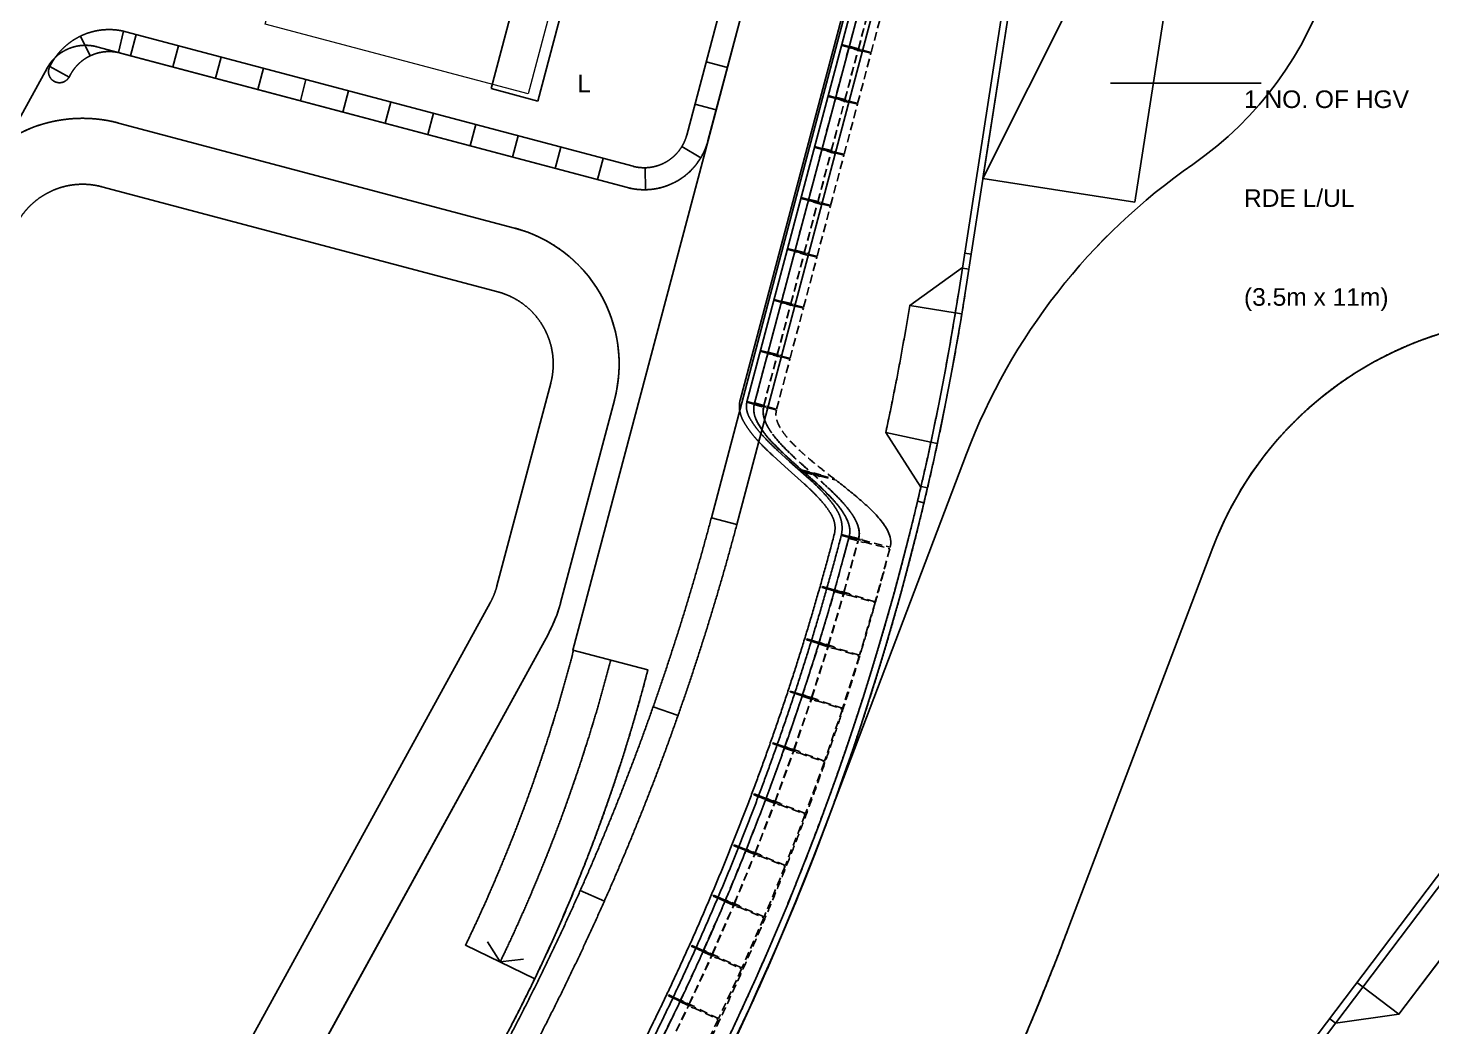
# Model space of a CAD drawing. Header units: millimetres. Extents: x 833576263 to 1668046980, y 817519639 to 1636103653.
# Drawn here: x 834215418 to 834247377, y 817809645 to 817832377 of the extents above; entities that cross this region are included whole.
import ezdxf

# ---------------------------------------------------------------- set-up
doc = ezdxf.new("R2010")
doc.units = ezdxf.units.MM
doc.header["$LTSCALE"] = 100
doc.header["$MEASUREMENT"] = 0
for name, pattern in [('C160$0$DASHED', [19.05, 12.7, -6.35]), ('C160$0$Hidden', [9.525, 6.35, -3.175]), ('R_site$0$HIDDEN', [9.525, 6.35, -3.175])]:
    doc.linetypes.add(name, pattern=pattern)
doc.layers.get('Defpoints').update_dxf_attribs({"color": 170})
for name, color, linetype in [('C160$0$+C160', 6, 'C160$0$Hidden'), ('C160$0$EVA', 1, 'C160$0$DASHED'), ('R_site$0$000-structure-b', 3, 'Continuous'), ('R_Text for GBP from DLN$0$base plan(mm)$0$DLN040__', 7, 'Continuous'), ('T-TITL', 7, 'Continuous'), ('X-REF', 7, 'Continuous')]:
    doc.layers.add(name, color=color, linetype=linetype)
for name, color, linetype, lineweight in [('R_P_LG$0$RDA5803', 1, 'Continuous', 20), ('R_site$0$000-Architecture boundary', 2, 'Continuous', 0), ('R_site$0$001-Ventilation-b', 251, 'Continuous', 15), ('R_WKCD_PARK$0$000-PAV-Concrete-b', 1, 'Continuous', 25), ('R_WKCD_PARK$0$PAV-ramp_stairs-b', 10, 'Continuous', 13), ('R_WKCD_PARK$0$PAV-secondary path-b', 6, 'Continuous', 18)]:
    doc.layers.add(name, color=color, linetype=linetype, lineweight=lineweight)
doc.styles.add('R_Text for GBP from DLN$0$base plan(mm)$0$Standard', font='arial.ttf')
doc.styles.add('R_Text for GBP from DLN$0$base plan(mm)$0$SWIS721 LT', font='swiss.ttf')
doc.dimstyles.new('R_Text for GBP from DLN$0$base plan(mm)$0$Standard', dxfattribs={"dimtxt": 0.35, "dimasz": 0.2, "dimexe": 0.2, "dimexo": 0.2, "dimgap": 0.09, "dimtad": 0, "dimtoh": 1, "dimdec": 4, "dimzin": 0, "dimdsep": 46, "dimtxsty": 'R_Text for GBP from DLN$0$base plan(mm)$0$Standard', "dimcen": 0.09, "dimadec": 0, "dimazin": 0, "dimtfac": 1, "dimtdec": 4, "dimtofl": 0, "dimtmove": 0, "dimatfit": 3, "dimfxl": 1, "dimtolj": 1, "dimtzin": 0, "dimarcsym": 0})

# ---------------------------------------------------------------- blocks, each defined once
blk = doc.blocks.new('R_site$0$architecture 2')
at = {"layer": 'R_site$0$000-Architecture boundary', "linetype": 'R_site$0$HIDDEN', "ltscale": 0.15}
blk.add_lwpolyline([(834203.712, 817801.393), (834215.695, 817803.242, 0.232964), (834218.012, 817804.864), (834225.939, 817819.3, 0.060801), (834226.092, 817819.682), (834227.316, 817824.297, 0.414214), (834226.109, 817826.376), (834217.095, 817828.766, 0.344731), (834215.169, 817827.942), (834201.962, 817803.891, 0.622107)], format="xyb", close=True, dxfattribs=at)
at = {"layer": 'R_site$0$000-structure-b'}
blk.add_lwpolyline([(834203.941, 817799.91), (834215.924, 817801.76, 0.232964), (834219.327, 817804.142), (834227.254, 817818.578, 0.060801), (834227.542, 817819.297), (834228.766, 817823.912, 0.414214), (834226.493, 817827.826), (834217.48, 817830.216, 0.344731), (834213.854, 817828.664), (834200.648, 817804.613, 0.622107), (834203.941, 817799.91)], format="xyb", close=True, dxfattribs=at)
at = {"layer": 'R_site$0$001-Ventilation-b'}
blk.add_lwpolyline([(834228.352, 817836.706), (834226.806, 817830.877), (834220.813, 817832.467), (834222.359, 817838.295)], close=True, dxfattribs=at)
blk = doc.blocks.new('R_site')
at = {"xscale": 1000, "yscale": 1000, "zscale": 1000}
blk.add_blockref('R_site$0$architecture 2', (0, 0), dxfattribs=at)
blk = doc.blocks.new('R_WKCD_PARK')
at = {"layer": 'Defpoints'}
for points in [[(833955668, 817994334), (833955618, 817879824), (833955722, 817865438), (833956590, 817853630, 0.118446), (833959114, 817845730, 0.022563), (833976131, 817820318, 0.150268), (833991721, 817808776, 0.0852), (834018736, 817804167, 0.061119), (834043876, 817807277, -0.46092), (834055521, 817798987, 0.31719), (834075122, 817775842, 0.09515), (834184419, 817768828, 0.2774), (834239090, 817811861), (834242392, 817820559, -0.510377), (834255055, 817823984)], [(834248727, 817852408, -0.000008), (834248760, 817853209), (834242765, 817853459, 0.000008), (834242732, 817852657, 0.098884), (834244917, 817838726, -0.341761), (834241931, 817829272, 0.151594), (834236782, 817822688), (834233480, 817813990, -0.2774), (834183667, 817774781, -0.09515), (834076628, 817781650, -0.220431)]]:
    blk.add_lwpolyline(points, format="xyb", dxfattribs=at)
at = {"layer": 'R_WKCD_PARK$0$000-PAV-Concrete-b'}
for p, q in [((834236603, 817826376), (834240482, 817851274)), ((834236752, 817826353), (834240630, 817851251)), ((834242942, 817807053), (834250253, 817816717)), ((834250290, 817816484), (834243120, 817807007)), ((834246626, 817809933), (834245804, 817810555))]:
    blk.add_line(p, q, dxfattribs=at)
at = {"layer": 'R_WKCD_PARK$0$000-PAV-Concrete-b', "flags": 128}
for points in [[(834236690, 817826932), (834235490, 817826065), (834236526, 817825895)], [(834235741, 817821928), (834234944, 817823174), (834235970, 817822954)], [(834245183, 817809733), (834246626, 817809933), (834248436, 817812326), (834248236, 817813769)]]:
    blk.add_lwpolyline(points, dxfattribs=at)
at = {"layer": 'R_WKCD_PARK$0$000-PAV-Concrete-b'}
for radius, start, end in [(61378, 277.19872, 351.14513), (61528, 277.19872, 351.14513), (60328, 347.89632, 350.69023)]:
    blk.add_arc((834175957, 817835824), radius, start, end, dxfattribs=at)
at = {"layer": 'R_WKCD_PARK$0$PAV-ramp_stairs-b'}
for p, q in [((834216983, 817831952), (834229063, 817828748)), ((834225375, 817811502), (834226952, 817810743))]:
    blk.add_line(p, q, dxfattribs=at)
at = {"layer": 'R_WKCD_PARK$0$PAV-ramp_stairs-b', "flags": 128}
for points in [[(834201775, 817803551), (834202589, 817805032), (834201625, 817805561), (834215850, 817831467)], [(834229528, 817817772), (834227823, 817818222), (834230898, 817829815), (834230898, 817829815)], [(834226696, 817811189), (834226164, 817811123), (834225879, 817811578)]]:
    blk.add_lwpolyline(points, dxfattribs=at)
at = {"layer": 'R_WKCD_PARK$0$PAV-ramp_stairs-b'}
for centre, radius, start, end in [((834216726, 817830985), 1000, 75.1451, 151.2277), ((834229447, 817830197), 1500, 255.1451, 345.2082), ((834192369, 817827402), 36637, 334.2792, 345.4829), ((834192369, 817827402), 37512, 334.2792, 345.4829), ((834192369, 817827402), 38387, 331.1775, 345.4703)]:
    blk.add_arc(centre, radius, start, end, dxfattribs=at)
at = {"layer": 'R_WKCD_PARK$0$PAV-secondary path-b'}
blk.add_line((834232815, 817822511), (834233022, 817822326), dxfattribs=at)
at = {"layer": 'R_WKCD_PARK$0$PAV-secondary path-b', "flags": 128}
blk.add_lwpolyline([(834229528, 817817772), (834227823, 817818222), (834230898, 817829815), (834233709, 817840462), (834236260, 817840065), (834231948, 817823807)], dxfattribs=at)
at = {"layer": 'R_WKCD_PARK$0$PAV-secondary path-b'}
for centre, radius, start, end in [((834232464, 817823704), 526, 168.745, 198.3069), ((834233637, 817824223), 1807, 202.236, 226.8396), ((834238321, 817828706), 8288, 224.418, 228.3698), ((834219837, 817807301), 19989, 47.1576, 48.7339), ((834230082, 817818319), 4944, 41.0151, 47.388), ((834232786, 817820619), 1396, 19.2521, 42.5935), ((834175631, 817836084), 60441, 313.49129, 345.36663), ((834233622, 817820932), 503, 346.5197, 17.058), ((834192369, 817827402), 38387, 331.1697, 345.4703)]:
    blk.add_arc(centre, radius, start, end, dxfattribs=at)
blk = doc.blocks.new('R_P_LG')
at = {"layer": 'R_P_LG$0$RDA5803'}
for points in [[(833955668.2659, 817994334.2822), (833955618.0015, 817879824.4572), (833955722.2455, 817865438.2868), (833956590.2239, 817853629.8433, 0.1184459385), (833959113.5841, 817845729.7381, 0.0225632156), (833976130.963, 817820318.1126, 0.1502681887), (833991720.9272, 817808776.1799, 0.0852004191), (834018736.4937, 817804166.6685, 0.0611192787), (834043875.864, 817807276.5457, -0.4609204381), (834055520.7349, 817798987.2375, 0.3171904999), (834075121.6293, 817775842.1837, 0.095150065), (834184418.5957, 817768828.0059, 0.2773997467), (834239089.967, 817811860.5235), (834242391.5219, 817820558.6619, -0.5103769205), (834255055.265, 817823984.446)], [(834248726.6665, 817852408.1417, -0.0000084588), (834248759.9969, 817853209.386), (834242765.1856, 817853458.8615, 0.0000084592), (834242731.8468, 817852657.4144, 0.098884422), (834244916.7826, 817838726.2431, -0.3417611349), (834241930.5485, 817829271.6509, 0.151594291), (834236782.0204, 817822687.8619), (834233480.4655, 817813989.7236, -0.2773997467), (834183666.729, 817774780.7109, -0.095150065), (834076628.2291, 817781649.9506, -0.220430541)]]:
    blk.add_lwpolyline(points, format="xyb", dxfattribs=at)
blk = doc.blocks.new('C160$0$A$C4AD84712')
at = {"layer": 'C160$0$+C160', "ltscale": 0.0003}
for p, q in [((834234.319, 817831.91, 0), (834234.617, 817833.031, 0)), ((834234.324, 817831.908), (834234.621, 817833.03)), ((834234.012, 817830.75, 0), (834234.309, 817831.871, 0)), ((834234.016, 817830.749), (834234.313, 817831.87)), ((834233.704, 817829.59, 0), (834234.002, 817830.711, 0)), ((834233.708, 817829.589), (834234.006, 817830.71)), ((834233.396, 817828.43, 0), (834233.694, 817829.551, 0)), ((834233.401, 817828.429), (834233.698, 817829.55)), ((834233.089, 817827.27, 0), (834233.386, 817828.391, 0)), ((834233.093, 817827.269), (834233.39, 817828.39)), ((834232.781, 817826.11, 0), (834233.079, 817827.231, 0)), ((834232.785, 817826.109), (834233.083, 817827.23)), ((834232.474, 817824.95, 0), (834232.771, 817826.071, 0)), ((834232.478, 817824.949), (834232.775, 817826.07)), ((834232.166, 817823.79, 0), (834232.463, 817824.912, 0)), ((834232.17, 817823.789), (834232.468, 817824.91)), ((834233.989, 817819.537), (834234.311, 817820.706)), ((834233.993, 817819.536), (834234.315, 817820.705)), ((834233.634, 817818.335), (834233.981, 817819.498)), ((834233.639, 817818.334), (834233.985, 817819.497)), ((834233.255, 817817.141), (834233.625, 817818.296)), ((834233.259, 817817.14), (834233.629, 817818.295)), ((834232.851, 817815.955), (834233.245, 817817.102)), ((834232.855, 817815.954), (834233.249, 817817.101)), ((834232.422, 817814.778), (834232.84, 817815.917)), ((834232.426, 817814.776), (834232.844, 817815.915)), ((834231.969, 817813.61), (834232.41, 817814.739)), ((834231.973, 817813.608), (834232.415, 817814.738)), ((834231.493, 817812.451), (834231.957, 817813.572)), ((834231.497, 817812.449), (834231.961, 817813.57)), ((834230.992, 817811.302), (834231.479, 817812.413)), ((834230.996, 817811.301), (834231.483, 817812.411)), ((834230.467, 817810.165), (834230.978, 817811.265)), ((834230.471, 817810.163), (834230.982, 817811.263)), ((834229.919, 817809.038), (834230.452, 817810.127)), ((834229.923, 817809.036), (834230.456, 817810.125))]:
    blk.add_line(p, q, dxfattribs=at)
for points in [[(834234.111, 817831.965), (834234.418, 817831.883), (834234.416, 817831.874), (834234.611, 817831.822), (834234.913, 817832.962), (834234.718, 817833.014), (834234.716, 817833.005), (834234.409, 817833.086)], [(834233.804, 817830.805), (834234.111, 817830.723), (834234.108, 817830.714), (834234.303, 817830.662), (834234.606, 817831.803), (834234.411, 817831.854), (834234.408, 817831.845), (834234.101, 817831.926)], [(834233.496, 817829.645), (834233.803, 817829.564), (834233.801, 817829.554), (834233.996, 817829.502), (834234.298, 817830.643), (834234.103, 817830.694), (834234.101, 817830.685), (834233.793, 817830.766)], [(834233.188, 817828.485), (834233.496, 817828.404), (834233.493, 817828.394), (834233.688, 817828.342), (834233.991, 817829.483), (834233.796, 817829.535), (834233.793, 817829.525), (834233.486, 817829.606)], [(834232.881, 817827.325), (834233.188, 817827.244), (834233.185, 817827.234), (834233.38, 817827.182), (834233.683, 817828.323), (834233.488, 817828.375), (834233.485, 817828.365), (834233.178, 817828.446)], [(834232.573, 817826.165), (834232.88, 817826.084), (834232.878, 817826.074), (834233.073, 817826.022), (834233.375, 817827.163), (834233.18, 817827.215), (834233.178, 817827.205), (834232.871, 817827.287)], [(834232.265, 817825.005), (834232.573, 817824.924), (834232.57, 817824.914), (834232.765, 817824.863), (834233.068, 817826.003), (834232.873, 817826.055), (834232.87, 817826.045), (834232.563, 817826.127)], [(834231.958, 817823.845), (834232.265, 817823.764), (834232.262, 817823.754), (834232.457, 817823.703), (834232.76, 817824.843), (834232.565, 817824.895), (834232.562, 817824.885), (834232.255, 817824.967)], [(834234.117, 817819.5), (834233.782, 817819.596), (834234.103, 817820.761), (834234.44, 817820.672), (834234.443, 817820.682), (834235.036, 817820.525), (834234.704, 817819.321), (834234.115, 817819.491)], [(834233.762, 817818.296), (834233.429, 817818.399), (834233.774, 817819.557), (834234.109, 817819.461), (834234.111, 817819.471), (834234.701, 817819.302), (834234.345, 817818.105), (834233.759, 817818.286)], [(834233.381, 817817.099), (834233.051, 817817.209), (834233.42, 817818.36), (834233.752, 817818.257), (834233.755, 817818.266), (834234.341, 817818.085), (834233.961, 817816.896), (834233.378, 817817.09)], [(834232.976, 817815.911), (834232.648, 817816.027), (834233.041, 817817.17), (834233.371, 817817.06), (834233.374, 817817.07), (834233.957, 817816.877), (834233.551, 817815.696), (834232.973, 817815.901)], [(834232.547, 817814.731), (834232.221, 817814.854), (834232.637, 817815.989), (834232.965, 817815.872), (834232.969, 817815.881), (834233.547, 817815.676), (834233.117, 817814.504), (834232.543, 817814.721)], [(834232.093, 817813.56), (834231.77, 817813.69), (834232.209, 817814.816), (834232.535, 817814.692), (834232.539, 817814.702), (834233.112, 817814.484), (834232.658, 817813.321), (834232.089, 817813.551)], [(834231.615, 817812.399), (834231.295, 817812.535), (834231.757, 817813.652), (834232.08, 817813.522), (834232.084, 817813.531), (834232.653, 817813.302), (834232.175, 817812.149), (834231.611, 817812.389)], [(834231.113, 817811.248), (834230.796, 817811.391), (834231.281, 817812.498), (834231.602, 817812.361), (834231.606, 817812.37), (834232.17, 817812.129), (834231.668, 817810.986), (834231.109, 817811.239)], [(834230.588, 817810.107), (834230.273, 817810.257), (834230.782, 817811.353), (834231.099, 817811.21), (834231.103, 817811.219), (834231.662, 817810.967), (834231.137, 817809.834), (834230.583, 817810.098)], [(834230.038, 817808.978), (834229.727, 817809.134), (834230.258, 817810.22), (834230.573, 817810.07), (834230.577, 817810.079), (834231.131, 817809.815), (834230.582, 817808.694), (834230.034, 817808.969)]]:
    blk.add_lwpolyline(points, close=True, dxfattribs=at)
for points in [[(834233.022, 817822.326, -0.001764), (834232.815, 817822.511, -0.008822), (834232.548, 817822.758, -0.008993), (834232.401, 817822.905, -0.012933), (834232.268, 817823.05, -0.018165), (834232.153, 817823.193, -0.036602), (834232.032, 817823.38, -0.047594), (834231.964, 817823.539, -0.078624), (834231.937, 817823.715, -0.050643), (834231.948, 817823.807)], [(834233.234, 817822.27, -0.001764), (834233.027, 817822.454, -0.008822), (834232.76, 817822.702, -0.008993), (834232.613, 817822.848, -0.012933), (834232.48, 817822.994, -0.018165), (834232.365, 817823.137, -0.036602), (834232.244, 817823.324, -0.047594), (834232.177, 817823.483, -0.078624), (834232.15, 817823.659, -0.050643), (834232.16, 817823.75)], [(834233.238, 817822.269, -0.001764), (834233.031, 817822.453, -0.008822), (834232.764, 817822.701, -0.008993), (834232.617, 817822.847, -0.012933), (834232.484, 817822.993, -0.018165), (834232.369, 817823.136, -0.036602), (834232.248, 817823.323, -0.047594), (834232.181, 817823.482, -0.078624), (834232.154, 817823.658, -0.050643), (834232.164, 817823.749)], [(834234.112, 817820.815, 0.100095), (834234.12, 817821.002, 0.058845), (834234.078, 817821.154, 0.0415), (834233.999, 817821.311, 0.021479), (834233.923, 817821.425, 0.019362), (834233.813, 817821.564, 0.013926), (834233.686, 817821.705, 0.009851), (834233.545, 817821.848, 0.006667), (834233.394, 817821.992, 0.004678), (834233.181, 817822.185, 0.001125), (834233.088, 817822.267, 0.001125)], [(834234.324, 817820.76, 0.099287), (834234.332, 817820.946, 0.058845), (834234.29, 817821.098, 0.0415), (834234.211, 817821.254, 0.021479), (834234.135, 817821.369, 0.019362), (834234.025, 817821.508, 0.013926), (834233.898, 817821.649, 0.009851), (834233.757, 817821.791, 0.006667), (834233.606, 817821.935, 0.004678), (834233.393, 817822.129, 0.001125), (834233.301, 817822.211)], [(834234.328, 817820.759, 0.099273), (834234.336, 817820.945, 0.058845), (834234.294, 817821.097, 0.0415), (834234.215, 817821.253, 0.021479), (834234.139, 817821.367, 0.019362), (834234.029, 817821.507, 0.013926), (834233.902, 817821.648, 0.009851), (834233.761, 817821.79, 0.006667), (834233.61, 817821.934, 0.004678), (834233.397, 817822.128, 0.001125), (834233.304, 817822.21)], [(834234.945, 817820.178, -0.305475), (834183.604, 817775.277, -0.09515), (834076.754, 817782.134, -0.463376), (834063.629, 817809.364, -0.463376)], [(834234.945, 817820.178, -0.305475), (834183.604, 817775.277, -0.09515), (834076.754, 817782.134, -0.463376), (834063.629, 817809.364, -0.463376)]]:
    blk.add_lwpolyline(points, format="xyb", dxfattribs=at)
for points in [[(834231.948, 817823.807), (834232.255, 817823.725), (834232.257, 817823.735), (834232.453, 817823.683)], [(834233.022, 817822.326), (834233.458, 817822.21), (834233.455, 817822.201), (834233.773, 817822.116)], [(834233.088, 817822.267), (834233.448, 817822.172), (834233.45, 817822.181), (834233.813, 817822.085)], [(834235.04, 817820.56), (834235.05, 817820.599), (834235.057, 817820.642), (834235.057, 817820.692), (834235.051, 817820.744), (834235.042, 817820.793), (834235.03, 817820.835), (834235.015, 817820.873), (834234.999, 817820.911), (834234.98, 817820.948), (834234.959, 817820.986), (834234.937, 817821.023), (834234.913, 817821.06), (834234.888, 817821.097), (834234.863, 817821.132), (834234.836, 817821.166), (834234.809, 817821.2), (834234.781, 817821.232), (834234.753, 817821.264), (834234.724, 817821.296), (834234.694, 817821.327), (834234.664, 817821.358), (834234.634, 817821.389), (834234.604, 817821.419), (834234.573, 817821.449), (834234.542, 817821.479), (834234.51, 817821.509), (834234.478, 817821.538), (834234.446, 817821.567), (834234.414, 817821.596), (834234.382, 817821.624), (834234.349, 817821.652), (834234.316, 817821.68), (834234.283, 817821.708), (834234.25, 817821.736), (834234.217, 817821.763), (834234.184, 817821.791), (834234.151, 817821.818), (834234.117, 817821.845), (834234.083, 817821.872), (834234.05, 817821.899), (834234.016, 817821.926), (834233.982, 817821.952), (834233.948, 817821.979), (834233.914, 817822.006), (834233.881, 817822.032), (834233.847, 817822.059), (834233.813, 817822.085)], [(834234.112, 817820.815), (834234.403, 817820.739), (834234.4, 817820.73), (834235.04, 817820.56)]]:
    blk.add_lwpolyline(points, dxfattribs=at)
blk.add_open_spline([(834233.773, 817822.116), (834233.542, 817822.295), (834233.28, 817822.498), (834232.979, 817822.768), (834232.849, 817822.893), (834232.692, 817823.062), (834232.559, 817823.236), (834232.468, 817823.419), (834232.435, 817823.565), (834232.448, 817823.65), (834232.453, 817823.683)], degree=3, knots=[0, 0, 0, 0, 0.876811, 0.993187, 1.212652, 1.416025, 1.686304, 1.866979, 2.026416, 2.124417, 2.124417, 2.124417, 2.124417], dxfattribs=at)
blk = doc.blocks.new('C160')
at = {"layer": 'C160$0$+C160'}
for p, q in [((834242.308, 817839.282), (834237.156, 817828.952)), ((834234.818, 817835.731, 0), (834233.536, 817830.898, 0)), ((834234.116, 817830.744, 0), (834235.398, 817835.577, 0)), ((834234.172, 817831.918), (834233.933, 817831.981)), ((834234.178, 817831.937), (834233.938, 817832)), ((834230.854, 817831.608), (834231.337, 817831.48)), ((834233.536, 817830.898, 0), (834232.254, 817826.065, 0)), ((834232.834, 817825.911, 0), (834234.116, 817830.744, 0)), ((834233.865, 817830.758), (834233.626, 817830.821)), ((834233.87, 817830.777), (834233.631, 817830.84)), ((834230.598, 817830.642), (834231.081, 817830.514)), ((834230.303, 817829.685), (834230.732, 817829.428)), ((834233.557, 817829.598), (834233.318, 817829.661)), ((834233.562, 817829.617), (834233.323, 817829.681)), ((834229.466, 817829.198), (834229.476, 817828.698)), ((834233.25, 817828.438), (834233.01, 817828.501)), ((834233.255, 817828.457), (834233.015, 817828.521)), ((834232.942, 817827.278), (834232.703, 817827.341)), ((834232.947, 817827.297), (834232.708, 817827.361)), ((834235.49, 817826.065), (834236.69, 817826.932)), ((834232.639, 817826.137), (834232.4, 817826.201)), ((834232.254, 817826.065, 0), (834230.973, 817821.232, 0)), ((834231.553, 817821.078, 0), (834232.834, 817825.911, 0)), ((834232.634, 817826.118), (834232.395, 817826.182)), ((834235.49, 817826.065), (834236.526, 817825.895)), ((834232.327, 817824.958), (834232.087, 817825.022)), ((834232.332, 817824.977), (834232.092, 817825.041)), ((834232.019, 817823.798), (834231.78, 817823.862)), ((834232.024, 817823.818), (834231.785, 817823.881)), ((834234.944, 817823.174), (834235.97, 817822.954)), ((834234.944, 817823.174), (834235.741, 817821.928)), ((834229.528, 817817.772), (834227.823, 817818.222)), ((834225.375, 817811.502), (834226.952, 817810.743)), ((834226.164, 817811.123), (834225.879, 817811.578)), ((834226.164, 817811.123), (834226.696, 817811.189))]:
    blk.add_line(p, q, dxfattribs=at)
for points in [[(834142.799, 817807.871, 0.408), (834195.016, 817796.4, 0.06491), (834198.911, 817799.602, 0.101142), (834202.447, 817797.657, 0.092077), (834215.418, 817796.127, 0.191468), (834217.619, 817797.175, 0.063621), (834225.997, 817808.891, 0.062479), (834229.528, 817817.772), (834227.823, 817818.222), (834230.898, 817829.815), (834233.709, 817840.462), (834236.26, 817840.065), (834231.948, 817823.807, 0.129708), (834231.964, 817823.539, 0.107768), (834232.401, 817822.905, 0.017245), (834232.815, 817822.511, 0.001764), (834233.022, 817822.326, -0.006878), (834233.43, 817821.958, -0.027814), (834233.813, 817821.564, -0.1022), (834234.103, 817821.08, -0.134043), (834234.112, 817820.815, -0.139986), (834217.229, 817792.236, -0.15945), (834183.479, 817776.269, -0.038828)], [(834236.603, 817826.376), (834240.482, 817851.274, 0.029613), (834243.86, 817886.6)], [(834076.628, 817781.65, 0.09515), (834183.667, 817774.781, 0.334335), (834236.752, 817826.353), (834240.63, 817851.251, 0.029613), (834244.01, 817886.594, 0.029613)], [(834236.09, 817840.113), (834231.782, 817823.872, 0.095926), (834231.773, 817823.718, 0.099862), (834231.851, 817823.494, 0.0536), (834232.141, 817823.103, 0.021417), (834232.479, 817822.766), (834232.755, 817822.515), (834233.2, 817822.119, -0.032646), (834233.626, 817821.687, -0.048522), (834233.849, 817821.373, -0.186403), (834233.931, 817820.831, -0.177794), (834210.249, 817786.8, -0.124713), (834182.621, 817776.31, -0.038513)], [(834182.602, 817776.469, 0.124716), (834210.157, 817786.931, 0.17778), (834233.775, 817820.868, 0.185158), (834233.71, 817821.293, 0.048522), (834233.505, 817821.582, 0.032646), (834233.093, 817821.999), (834232.648, 817822.396), (834232.372, 817822.648, -0.021417), (834232.023, 817822.995, -0.0536), (834231.713, 817823.413, -0.099862), (834231.615, 817823.697, -0.096303), (834231.628, 817823.912), (834235.933, 817840.146)], [(834198.911, 817799.602, 0.062791), (834201.775, 817803.551), (834202.589, 817805.032), (834201.625, 817805.561), (834215.85, 817831.467, -0.344731), (834216.983, 817831.952), (834229.063, 817828.748, 0.414536), (834230.898, 817829.815, 0.293884)], [(834076.666, 817781.795, 0.09515), (834183.648, 817774.93, 0.334335), (834236.603, 817826.376, 0.313321)], [(834234.944, 817823.174, 0.012191), (834235.49, 817826.065)]]:
    blk.add_lwpolyline(points, format="xyb", dxfattribs=at)
for points in [[(834233.74, 817840.457), (834236.988, 817861.306, 1), (834236.494, 817861.383), (834233.282, 817840.762), (834230.412, 817829.942, -0.414214), (834229.189, 817829.232), (834217.647, 817832.293, 0.344731), (834215.947, 817831.565), (834215.914, 817831.504, 1), (834216.352, 817831.263), (834216.386, 817831.324, -0.344731), (834217.519, 817831.81), (834229.061, 817828.748, 0.414214), (834230.895, 817829.814), (834233.719, 817840.46)], [(834203.941, 817799.91), (834215.924, 817801.76, 0.232964), (834219.327, 817804.142), (834227.254, 817818.578, 0.060801), (834227.542, 817819.297), (834228.766, 817823.912, 0.414214), (834226.493, 817827.826), (834217.48, 817830.216, 0.344731), (834213.854, 817828.664), (834200.648, 817804.613, 0.622107), (834203.941, 817799.91)], [(834203.712, 817801.393), (834215.695, 817803.242, 0.232964), (834218.012, 817804.864), (834225.939, 817819.3, 0.060801), (834226.092, 817819.682), (834227.316, 817824.297, 0.414214), (834226.109, 817826.376), (834217.095, 817828.766, 0.344731), (834215.169, 817827.942), (834201.962, 817803.891, 0.622107)]]:
    blk.add_lwpolyline(points, format="xyb", close=True, dxfattribs=at)
for points in [[(834237.156, 817828.952), (834240.615, 817828.413), (834242.308, 817839.282), (834238.85, 817839.82)], [(834228.619, 817836.738), (834227.022, 817830.717), (834225.959, 817830.999), (834227.556, 817837.02)], [(834234.359, 817831.868), (834234.364, 817831.887), (834234.178, 817831.937), (834234.172, 817831.918)], [(834234.051, 817830.708), (834234.056, 817830.728), (834233.87, 817830.777), (834233.865, 817830.758)], [(834233.744, 817829.548), (834233.749, 817829.568), (834233.562, 817829.617), (834233.557, 817829.598)], [(834233.436, 817828.388), (834233.441, 817828.408), (834233.255, 817828.457), (834233.25, 817828.438)], [(834233.128, 817827.229), (834233.133, 817827.248), (834232.947, 817827.297), (834232.942, 817827.278)], [(834232.821, 817826.069), (834232.826, 817826.088), (834232.639, 817826.137), (834232.634, 817826.118)], [(834232.513, 817824.909), (834232.518, 817824.928), (834232.332, 817824.977), (834232.327, 817824.958)], [(834232.205, 817823.749), (834232.21, 817823.768), (834232.024, 817823.818), (834232.019, 817823.798)], [(834233.407, 817822.214), (834233.221, 817822.263), (834233.216, 817822.244), (834233.402, 817822.194)], [(834234.366, 817820.739), (834234.179, 817820.787), (834234.174, 817820.767), (834234.361, 817820.72)], [(834234.033, 817819.514), (834234.027, 817819.495), (834233.842, 817819.547), (834233.847, 817819.567)], [(834233.678, 817818.311), (834233.672, 817818.292), (834233.487, 817818.349), (834233.493, 817818.368)], [(834233.298, 817817.116), (834233.291, 817817.097), (834233.108, 817817.158), (834233.114, 817817.177)], [(834232.893, 817815.93), (834232.886, 817815.911), (834232.704, 817815.975), (834232.711, 817815.994)], [(834232.464, 817814.751), (834232.457, 817814.733), (834232.276, 817814.801), (834232.283, 817814.819)], [(834232.01, 817813.582), (834232.003, 817813.564), (834231.824, 817813.635), (834231.831, 817813.654)], [(834231.533, 817812.423), (834231.525, 817812.404), (834231.348, 817812.48), (834231.355, 817812.498)], [(834231.032, 817811.273), (834231.023, 817811.255), (834230.848, 817811.334), (834230.856, 817811.352)], [(834230.507, 817810.135), (834230.498, 817810.117), (834230.324, 817810.199), (834230.332, 817810.217)]]:
    blk.add_lwpolyline(points, close=True, dxfattribs=at)
for points in [[(834217.587, 817832.307), (834217.479, 817831.819)], [(834216.612, 817832.195), (834216.829, 817831.744)], [(834217.877, 817832.232), (834217.749, 817831.748)], [(834218.844, 817831.975), (834218.716, 817831.492)], [(834219.811, 817831.719), (834219.682, 817831.236)], [(834215.914, 817831.504), (834216.352, 817831.263)], [(834220.777, 817831.463), (834220.649, 817830.979)], [(834221.744, 817831.206), (834221.616, 817830.723)], [(834222.71, 817830.95), (834222.582, 817830.467)], [(834223.677, 817830.693), (834223.549, 817830.21)], [(834224.644, 817830.437), (834224.515, 817829.954)], [(834225.61, 817830.181), (834225.482, 817829.697)], [(834226.577, 817829.924), (834226.449, 817829.441)], [(834227.823, 817818.222), (834230.898, 817829.815), (834230.898, 817829.815)], [(834227.543, 817829.668), (834227.415, 817829.185)], [(834228.51, 817829.412), (834228.382, 817828.928)], [(834236.889, 817827.235), (834236.741, 817827.258)], [(834236.687, 817826.913), (834236.835, 817826.89)], [(834236.526, 817825.895), (834236.674, 817825.871)], [(834231.78, 817823.862), (834232.019, 817823.798)], [(834232.024, 817823.818), (834231.785, 817823.881)], [(834235.97, 817822.954), (834236.117, 817822.923)], [(834233.221, 817822.263), (834232.957, 817822.333)], [(834232.99, 817822.304), (834233.215, 817822.244)], [(834235.746, 817821.947), (834235.892, 817821.913)], [(834235.812, 817821.573), (834235.666, 817821.607)], [(834233.929, 817820.83), (834234.174, 817820.767)], [(834234.179, 817820.787), (834233.933, 817820.849)], [(834233.847, 817819.567), (834233.498, 817819.666), (834233.493, 817819.647), (834233.842, 817819.547)], [(834233.493, 817818.368), (834233.146, 817818.474), (834233.14, 817818.455), (834233.487, 817818.349)], [(834233.114, 817817.177), (834232.77, 817817.29), (834232.764, 817817.271), (834233.108, 817817.158)], [(834242.942, 817807.053), (834250.253, 817816.717)], [(834250.29, 817816.484), (834243.12, 817807.007)], [(834232.711, 817815.994), (834232.369, 817816.114), (834232.362, 817816.096), (834232.704, 817815.975)], [(834232.283, 817814.819), (834231.944, 817814.947), (834231.937, 817814.928), (834232.276, 817814.801)], [(834231.831, 817813.654), (834231.495, 817813.789), (834231.487, 817813.77), (834231.824, 817813.635)], [(834245.183, 817809.733), (834246.626, 817809.933), (834248.436, 817812.326), (834248.236, 817813.769)], [(834231.355, 817812.498), (834231.021, 817812.64), (834231.014, 817812.621), (834231.348, 817812.48)], [(834230.856, 817811.352), (834230.525, 817811.501), (834230.516, 817811.483), (834230.848, 817811.334)], [(834245.804, 817810.555), (834245.669, 817810.657)], [(834246.626, 817809.933), (834245.804, 817810.555)], [(834230.332, 817810.217), (834230.004, 817810.373), (834229.996, 817810.355), (834230.324, 817810.199)], [(834245.183, 817809.733), (834245.047, 817809.836)]]:
    blk.add_lwpolyline(points, dxfattribs=at)
at = {"layer": 'C160$0$+C160', "elevation": 0}
for points in [[(834231.553, 817821.078), (834230.973, 817821.232, -0.019767), (834229.648, 817816.932), (834230.214, 817816.733, 0.019767)], [(834230.214, 817816.733), (834229.648, 817816.932, -0.019767), (834227.989, 817812.751), (834228.537, 817812.508, 0.019767)], [(834228.537, 817812.508), (834227.989, 817812.751, -0.019767), (834226.004, 817808.714), (834226.531, 817808.428, 0.019767)]]:
    blk.add_lwpolyline(points, format="xyb", close=True, dxfattribs=at)
at = {"layer": 'C160$0$+C160'}
for radius, start, end in [(36.637, 334.2792, 345.4829), (37.512, 334.2792, 345.4829), (38.387, 331.1775, 345.4703)]:
    blk.add_arc((834192.369, 817827.402), radius, start, end, dxfattribs=at)
at = {"layer": 'C160$0$EVA', "flags": 128}
blk.add_lwpolyline([(834128.317, 818030.08, -0.145844), (834116.042, 818026.421), (834088.573, 818026.421, 0.016359), (834087.2, 818026.376, 0.046979), (834021.54, 818015.826, -0.056187), (833969.364, 818008.422, 0.405705), (833955.668, 817994.334), (833955.618, 817879.824), (833955.722, 817865.438), (833956.59, 817853.63, 0.118446), (833959.114, 817845.73, 0.022563), (833976.131, 817820.318, 0.150268), (833991.721, 817808.776, 0.0852), (834018.736, 817804.167, 0.061119), (834043.876, 817807.277, -0.46092), (834055.521, 817798.987, 0.31719), (834075.122, 817775.842, 0.09515), (834184.419, 817768.828, 0.2774), (834239.09, 817811.861), (834242.392, 817820.559, -0.510377), (834255.055, 817823.984), (834260.246, 817819.79, 0.373727), (834277.287, 817820.398, -0.373727), (834287.905, 817820.777), (834291.644, 817817.756), (834296.232, 817823.434), (834292.655, 817826.325, -0.414214), (834291.445, 817837.716), (834332.502, 817888.525, -0.350062), (834342.367, 817890.708, 0.102667), (834400.842, 817875.706, 0.100957), (834409.137, 817876.999), (834444.015, 817889.966, 0.332678), (834453.167, 817904.166), (834452.857, 817908.595, -0.155717), (834454.024, 817913.381), (834445.783, 817911.703, -0.115419), (834446.872, 817908.177), (834447.182, 817903.747, -0.332678), (834441.924, 817895.59), (834407.046, 817882.623, -0.100957), (834401.121, 817881.699, -0.051411), (834372.209, 817886.047), (834379.39, 817889.501, 0.162917), (834396.595, 817906.227), (834392.123, 817910.781, -0.179073), (834376.789, 817894.908), (834366.567, 817889.991, -0.199372), (834360.364, 817889.652, -0.049629), (834334.8, 817901.625), (834322.119, 817909.179), (834319.048, 817904.024), (834323.346, 817901.465, -0.45655), (834325.501, 817889.415), (834274.553, 817826.357, -0.414214), (834263.162, 817825.148), (834259.846, 817827.828, -0.2375), (834248.727, 817852.408, -0.000008), (834248.76, 817853.209), (834242.765, 817853.459, 0.000008), (834242.732, 817852.657, 0.098884), (834244.917, 817838.726, -0.341761), (834241.931, 817829.272, 0.151594), (834236.782, 817822.688), (834233.48, 817813.99, -0.2774), (834183.667, 817774.781, -0.09515), (834076.628, 817781.65, -0.220431), (834063.432, 817792.491, -0.264689), (834064.805, 817812.539, -0.098357), (834067.029, 817814.779, 0.140841), (834072.196, 817820.936), (834089.614, 817860.11, -0.147837), (834100.578, 817872.816, -0.410901), (834111.707, 817870.393, 0.031692), (834114.287, 817866.928, 0.252242), (834125.77, 817862.431, -0.125686), (834129.746, 817861.915), (834135.114, 817859.776), (834142.622, 817855.048), (834145.562, 817859.914), (834128.702, 817870.086, -0.390962), (834117.887, 817872.026, -0.013137), (834117.027, 817873.227, -0.385183), (834118.544, 817883.988, 0.012387), (834120.815, 817885.981, 0.008404), (834123.055, 817888.118), (834117.142, 817894.113, -0.038497), (834096.207, 817877.116, 0.137723), (834084.132, 817862.548), (834066.714, 817823.373, -0.191803), (834062.187, 817818.953), (834051.762, 817814.614, -0.446391), (834035.637, 817822.309, 0.118164), (834032.365, 817828.01), (834034.386, 817830.321), (834031.649, 817832.687, -0.153015), (834020.841, 817838.946), (834021.04, 817839.146), (834020.346, 817839.938), (834020.139, 817839.748, -0.076925), (834016.885, 817845.319), (834013.267, 817848.405), (834007.454, 817841.536, -0.399413), (834008.806, 817824.317), (834007.069, 817822.176), (834011.728, 817818.395), (834015.819, 817823.438, -1.550619), (834022.422, 817810.24, -0.009421), (834018.731, 817810.167, -0.052259), (834003.179, 817811.781, -0.032796), (833993.716, 817814.435, -0.150265), (833980.961, 817823.878, -0.022565), (833964.244, 817848.84, -0.118446), (833962.574, 817854.07), (833961.721, 817865.68), (833961.618, 817879.845), (833961.668, 817994.332, -0.405705), (833969.536, 818002.425, 0.056187), (834023.043, 818010.017, -0.046979), (834087.592, 818020.389, -0.016359), (834088.573, 818020.421), (834116.042, 818020.421, 0.146696), (834131.681, 818025.11, -0.021313), (834130.797, 818030.541, -0.021313)], format="xyb", dxfattribs=at)
at = {"layer": 'C160$0$+C160'}
blk.add_blockref('C160$0$A$C4AD84712', (0, 0), dxfattribs=at)
blk = doc.blocks.new('R_Text for GBP from DLN')
at = {"layer": 'R_Text for GBP from DLN$0$base plan(mm)$0$DLN040__', "style": 'R_Text for GBP from DLN$0$base plan(mm)$0$SWIS721 LT'}
for s, p in [('L', (834227921, 817830915)), ('1 NO. OF HGV', (834243098, 817830558)), ('RDE L/UL', (834243098, 817828308)), ('(3.5m x 11m)', (834243098, 817826058))]:
    blk.add_text(s, height=400, dxfattribs=at).set_placement(p)
at = {"layer": 'R_Text for GBP from DLN$0$base plan(mm)$0$DLN040__', "color": 1}
blk.add_leader([(834240058, 817831122), (834243486, 817831122)], dimstyle='R_Text for GBP from DLN$0$base plan(mm)$0$Standard', override={"dimasz": 0.75}, dxfattribs=at)

msp = doc.modelspace()

# ---------------------------------------------------------------- block references
at = {"layer": 'X-REF'}
msp.add_blockref('R_site', (0, 0), dxfattribs=at)

# ---------------------------------------------------------------- next in the draw order: block references
msp.add_blockref('R_WKCD_PARK', (0, 0), dxfattribs=at)

# ---------------------------------------------------------------- next in the draw order: block references
at = {"layer": 'X-REF', "xscale": 1000, "yscale": 1000, "zscale": 1000}
msp.add_blockref('C160', (0, 0), dxfattribs=at)

# ---------------------------------------------------------------- next in the draw order: block references
at = {"layer": 'T-TITL'}
msp.add_blockref('R_Text for GBP from DLN', (0, 0), dxfattribs=at)
at = {"layer": 'X-REF'}
for name in ['R_P_LG', 'R_Text for GBP from DLN']:
    msp.add_blockref(name, (0, 0), dxfattribs=at)

doc.saveas('drawing.dxf')
